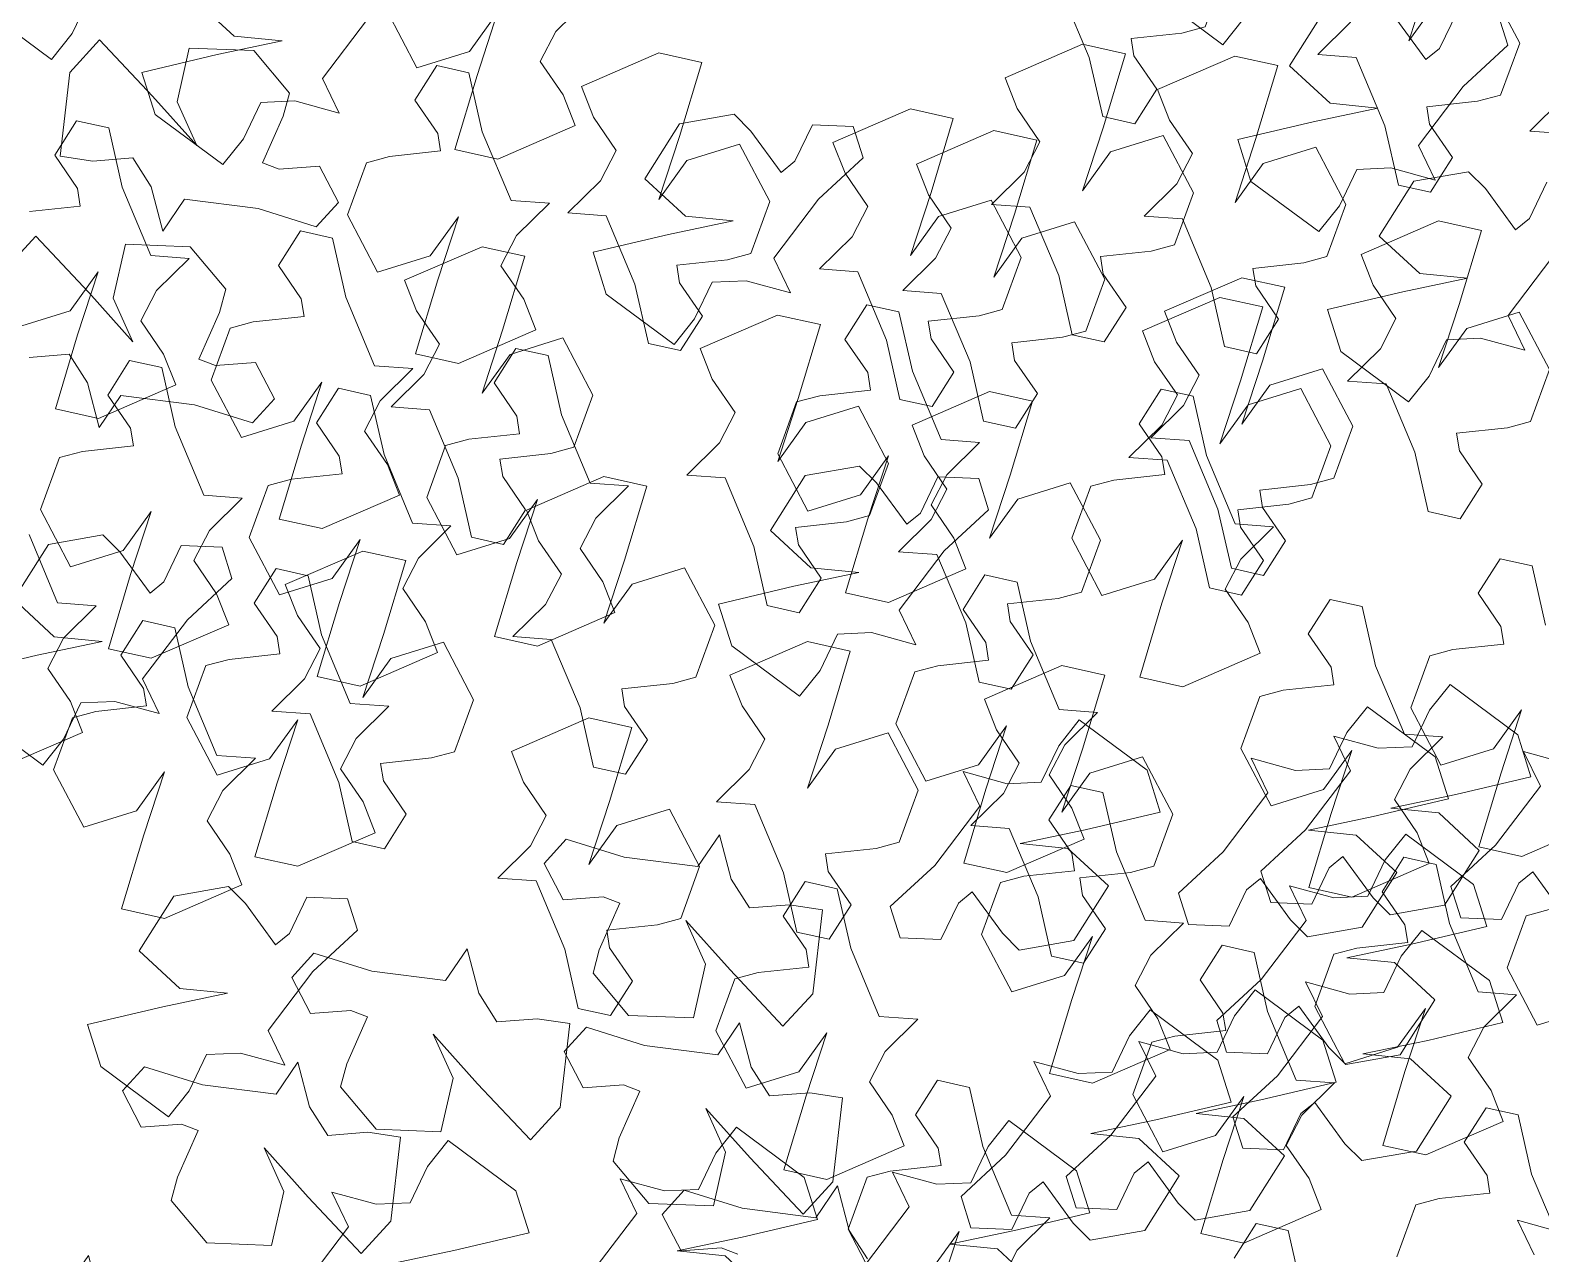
# Model space of a CAD drawing. Header units: metres. Extents: x 8 to 2416, y -346 to 476.
# Drawn here: x 214.149 to 214.665, y -224.089 to -223.671 of the extents above; entities that cross this region are included whole.
import ezdxf

# ---------------------------------------------------------------- set-up
doc = ezdxf.new("R2010")
doc.units = ezdxf.units.M
doc.layers.add('ARBOLES', color=86, linetype='Continuous', lineweight=0)
doc.layers.add('REVESTIMIENTO EXTERIOR', color=7, linetype='Continuous', lineweight=5, true_color=0xffdebd)

# ---------------------------------------------------------------- blocks, each defined once
blk = doc.blocks.new('TREES')
at = {"layer": 'ARBOLES', "color": 252, "true_color": 0x8da178}
for p, q in [((0.05666, 0.07381), (0.0601, 0.07791)), ((0.11789, 0.07807), (0.10928, 0.07333)), ((0.12298, 0.07743), (0.11789, 0.07807)), ((0.12121, 0.0686), (0.12298, 0.07743)), ((0.03681, 0.07438), (0.04093, 0.06805)), ((0.04686, 0.07052), (0.04969, 0.07535)), ((0.04969, 0.07535), (0.04799, 0.06782)), ((0.05517, 0.07013), (0.05666, 0.07381)), ((0.06883, 0.07244), (0.06021, 0.0677)), ((0.07391, 0.0718), (0.06883, 0.07244)), ((0.10928, 0.07333), (0.11102, 0.06989)), ((0.04093, 0.06805), (0.04686, 0.07052)), ((0.07214, 0.06297), (0.07391, 0.0718)), ((0.05818, 0.06652), (0.05517, 0.07013)), ((0.09863, 0.06869), (0.09001, 0.06395)), ((0.10372, 0.06805), (0.09863, 0.06869)), ((0.11102, 0.06989), (0.11402, 0.06628)), ((0.00379, 0.06784), (0.00069, 0.06375)), ((0.01055, 0.06189), (0.00379, 0.06784)), ((0.01428, 0.06788), (0.01346, 0.06151)), ((0.02182, 0.06829), (0.01428, 0.06788)), ((0.02641, 0.06375), (0.02182, 0.06829)), ((0.04799, 0.06782), (0.04621, 0.05899)), ((0.06021, 0.0677), (0.06195, 0.06427)), ((0.10194, 0.05922), (0.10372, 0.06805)), ((0.1195, 0.06106), (0.12121, 0.0686)), ((0.12826, 0.06836), (0.12234, 0.06589)), ((0.13238, 0.06204), (0.12826, 0.06836)), ((0.05991, 0.06309), (0.05818, 0.06652)), ((0.11402, 0.06628), (0.11254, 0.0626)), ((0.12234, 0.06589), (0.1195, 0.06106)), ((0.00069, 0.06375), (0.00049, 0.05392)), ((0.02594, 0.061), (0.02641, 0.06375)), ((0.06195, 0.06427), (0.06496, 0.06066)), ((0.09001, 0.06395), (0.09175, 0.06052)), ((0.01622, 0.05665), (0.01055, 0.06189)), ((0.0513, 0.05835), (0.05991, 0.06309)), ((0.07044, 0.05544), (0.07214, 0.06297)), ((0.07919, 0.06274), (0.07327, 0.06027)), ((0.08332, 0.05641), (0.07919, 0.06274)), ((0.11254, 0.0626), (0.1091, 0.0585)), ((0.13075, 0.0558), (0.13238, 0.06204)), ((0.01346, 0.06151), (0.01622, 0.05665)), ((0.02406, 0.05535), (0.02594, 0.061)), ((0.06496, 0.06066), (0.06347, 0.05698)), ((0.07327, 0.06027), (0.07044, 0.05544)), ((0.09175, 0.06052), (0.09476, 0.05691)), ((0.04621, 0.05899), (0.0513, 0.05835)), ((0.10024, 0.05169), (0.10194, 0.05922)), ((0.109, 0.05899), (0.10307, 0.05652)), ((0.11312, 0.05266), (0.109, 0.05899)), ((0.1091, 0.0585), (0.11358, 0.05859)), ((0.11358, 0.05859), (0.11766, 0.05097)), ((0.06347, 0.05698), (0.06003, 0.05288)), ((0.08168, 0.05017), (0.08332, 0.05641)), ((0.09476, 0.05691), (0.09327, 0.05323)), ((0.10307, 0.05652), (0.10024, 0.05169)), ((0.02605, 0.0548), (0.02406, 0.05535)), ((0.03068, 0.0556), (0.02605, 0.0548)), ((0.03328, 0.0516), (0.03068, 0.0556)), ((0.1223, 0.05363), (0.12814, 0.05482)), ((0.12814, 0.05482), (0.13075, 0.0558)), ((-0.09861, 0.05326), (-0.10023, 0.04885)), ((-0.09236, 0.04998), (-0.09385, 0.05351)), ((0.00049, 0.05392), (0.00433, 0.05371)), ((0.00433, 0.05371), (0.00896, 0.05451)), ((0.00896, 0.05451), (0.0114, 0.05138)), ((0.06003, 0.05288), (0.06451, 0.05297)), ((0.06451, 0.05297), (0.06859, 0.04534)), ((0.09327, 0.05323), (0.08983, 0.04913)), ((0.12282, 0.05162), (0.1223, 0.05363)), ((-0.13382, 0.05201), (-0.12541, 0.04692)), ((-0.11403, 0.05193), (-0.11745, 0.0452)), ((-0.1017, 0.0474), (-0.10566, 0.05186)), ((0.0114, 0.05138), (0.01324, 0.04635)), ((0.03096, 0.04854), (0.03328, 0.0516)), ((0.11149, 0.04642), (0.11312, 0.05266)), ((0.12583, 0.04801), (0.12282, 0.05162)), ((0.13893, 0.05273), (0.13031, 0.04799)), ((0.14402, 0.05209), (0.13893, 0.05273)), ((0.14224, 0.04326), (0.14402, 0.05209)), ((-0.12541, 0.04692), (-0.1233, 0.05014)), ((-0.09708, 0.04471), (-0.09236, 0.04998)), ((0.01324, 0.04635), (0.0154, 0.05028)), ((0.0154, 0.05028), (0.02404, 0.05)), ((0.02404, 0.05), (0.03096, 0.04854)), ((0.07907, 0.0492), (0.08168, 0.05017)), ((0.11766, 0.05097), (0.11986, 0.04424)), ((-0.10023, 0.04885), (-0.1017, 0.0474)), ((0.05043, 0.04803), (0.04181, 0.04329)), ((0.05551, 0.04739), (0.05043, 0.04803)), ((0.07323, 0.048), (0.07907, 0.0492)), ((0.07375, 0.046), (0.07323, 0.048)), ((0.08983, 0.04913), (0.09431, 0.04922)), ((0.09431, 0.04922), (0.09839, 0.04159)), ((0.12366, 0.04377), (0.12583, 0.04801)), ((0.13031, 0.04799), (0.13205, 0.04455)), ((0.05374, 0.03856), (0.05551, 0.04739)), ((0.07676, 0.04239), (0.07375, 0.046)), ((0.10887, 0.04545), (0.11149, 0.04642)), ((-0.11745, 0.0452), (-0.11235, 0.0413)), ((-0.10164, 0.03737), (-0.09708, 0.04471)), ((-0.00146, 0.04438), (-0.00456, 0.04029)), ((0.0053, 0.03842), (-0.00146, 0.04438)), ((0.00903, 0.04442), (0.00821, 0.03805)), ((0.01657, 0.04482), (0.00903, 0.04442)), ((0.02116, 0.04029), (0.01657, 0.04482)), ((0.06859, 0.04534), (0.07079, 0.03862)), ((0.10303, 0.04425), (0.10887, 0.04545)), ((0.10355, 0.04225), (0.10303, 0.04425)), ((0.11986, 0.04424), (0.12366, 0.04377)), ((0.13205, 0.04455), (0.13506, 0.04094)), ((0.04181, 0.04329), (0.04355, 0.03986)), ((0.07459, 0.03814), (0.07676, 0.04239)), ((0.08548, 0.04333), (0.07686, 0.03859)), ((0.09057, 0.04269), (0.08548, 0.04333)), ((0.08879, 0.03386), (0.09057, 0.04269)), ((0.14054, 0.03572), (0.14224, 0.04326)), ((0.1493, 0.04302), (0.14337, 0.04055)), ((0.15342, 0.0367), (0.1493, 0.04302)), ((-0.10675, 0.04126), (-0.11412, 0.03897)), ((-0.11235, 0.0413), (-0.10675, 0.04126)), ((0.09839, 0.04159), (0.10059, 0.03487)), ((0.10656, 0.03864), (0.10355, 0.04225)), ((0.13506, 0.04094), (0.13357, 0.03726)), ((0.14337, 0.04055), (0.14054, 0.03572)), ((-0.11412, 0.03897), (-0.12266, 0.03609)), ((0.02069, 0.03754), (0.02116, 0.04029)), ((0.04355, 0.03986), (0.04656, 0.03625)), ((-0.09933, 0.03353), (-0.10164, 0.03737)), ((0.01097, 0.03318), (0.0053, 0.03842)), ((0.00821, 0.03805), (0.01097, 0.03318)), ((0.01881, 0.03188), (0.02069, 0.03754)), ((0.05203, 0.03103), (0.05374, 0.03856)), ((0.06079, 0.03833), (0.05487, 0.03585)), ((0.06491, 0.032), (0.06079, 0.03833)), ((0.07079, 0.03862), (0.07459, 0.03814)), ((0.07686, 0.03859), (0.0786, 0.03516)), ((0.10439, 0.03439), (0.10656, 0.03864)), ((0.13357, 0.03726), (0.13013, 0.03316)), ((-0.12266, 0.03609), (-0.12067, 0.03137)), ((0.04656, 0.03625), (0.04507, 0.03257)), ((0.05487, 0.03585), (0.05203, 0.03103)), ((0.1109, 0.03676), (0.10228, 0.03202)), ((0.11598, 0.03612), (0.1109, 0.03676)), ((0.11421, 0.02729), (0.11598, 0.03612)), ((0.15179, 0.03046), (0.15342, 0.0367)), ((-0.11015, 0.0295), (-0.10853, 0.03391)), ((-0.10853, 0.03391), (-0.1046, 0.03446)), ((-0.1046, 0.03446), (-0.09933, 0.03353)), ((-0.09554, 0.03487), (-0.10176, 0.03316)), ((-0.09339, 0.03309), (-0.09554, 0.03487)), ((-0.08634, 0.03449), (-0.08796, 0.03009)), ((0.0786, 0.03516), (0.08161, 0.03155)), ((0.08709, 0.02633), (0.08879, 0.03386)), ((0.09584, 0.03363), (0.08992, 0.03116)), ((0.09997, 0.0273), (0.09584, 0.03363)), ((0.10059, 0.03487), (0.10439, 0.03439)), ((-0.10176, 0.03316), (-0.10518, 0.02643)), ((-0.08944, 0.02863), (-0.09339, 0.03309)), ((0.02081, 0.03133), (0.01881, 0.03188)), ((0.02543, 0.03213), (0.02081, 0.03133)), ((0.02803, 0.02813), (0.02543, 0.03213)), ((0.04507, 0.03257), (0.04163, 0.02847)), ((0.06328, 0.02576), (0.06491, 0.032)), ((0.10228, 0.03202), (0.10402, 0.02859)), ((0.13013, 0.03316), (0.13461, 0.03325)), ((0.13461, 0.03325), (0.13869, 0.02563)), ((-0.12067, 0.03137), (-0.11226, 0.02628)), ((-0.08796, 0.03009), (-0.08944, 0.02863)), ((-0.00092, 0.03025), (0.00371, 0.03105)), ((0.00371, 0.03105), (0.00615, 0.02792)), ((0.08161, 0.03155), (0.08012, 0.02787)), ((0.08992, 0.03116), (0.08709, 0.02633)), ((0.14917, 0.02948), (0.15179, 0.03046)), ((-0.11226, 0.02628), (-0.11015, 0.0295)), ((0.04163, 0.02847), (0.04611, 0.02855)), ((0.04611, 0.02855), (0.05019, 0.02093)), ((0.10402, 0.02859), (0.10703, 0.02498)), ((0.14333, 0.02829), (0.14917, 0.02948)), ((0.14385, 0.02628), (0.14333, 0.02829)), ((-0.10518, 0.02643), (-0.10008, 0.02253)), ((0.00615, 0.02792), (0.00799, 0.02289)), ((0.00799, 0.02289), (0.01015, 0.02681)), ((0.01015, 0.02681), (0.01879, 0.02653)), ((0.01879, 0.02653), (0.02571, 0.02508)), ((0.02571, 0.02508), (0.02803, 0.02813)), ((0.08012, 0.02787), (0.07668, 0.02377)), ((0.09833, 0.02106), (0.09997, 0.0273)), ((0.1125, 0.01976), (0.11421, 0.02729)), ((0.12126, 0.02706), (0.11534, 0.02459)), ((0.12538, 0.02073), (0.12126, 0.02706)), ((-0.08938, 0.0186), (-0.08481, 0.02594)), ((0.05483, 0.02359), (0.06067, 0.02478)), ((0.06067, 0.02478), (0.06328, 0.02576)), ((0.10703, 0.02498), (0.10554, 0.0213)), ((0.13869, 0.02563), (0.14089, 0.0189)), ((0.14686, 0.02267), (0.14385, 0.02628)), ((0.05535, 0.02159), (0.05483, 0.02359)), ((0.07668, 0.02377), (0.08116, 0.02386)), ((0.08116, 0.02386), (0.08524, 0.01623)), ((0.11534, 0.02459), (0.1125, 0.01976)), ((-0.09448, 0.0225), (-0.10186, 0.0202)), ((-0.10008, 0.02253), (-0.09448, 0.0225)), ((0.05836, 0.01798), (0.05535, 0.02159)), ((0.06708, 0.02269), (0.05846, 0.01795)), ((0.07217, 0.02205), (0.06708, 0.02269)), ((0.07039, 0.01322), (0.07217, 0.02205)), ((0.10554, 0.0213), (0.1021, 0.0172)), ((0.14469, 0.01843), (0.14686, 0.02267)), ((-0.10186, 0.0202), (-0.11039, 0.01733)), ((0.05019, 0.02093), (0.05239, 0.01421)), ((0.08988, 0.01889), (0.09572, 0.02009)), ((0.09572, 0.02009), (0.09833, 0.02106)), ((0.12375, 0.01449), (0.12538, 0.02073)), ((-0.08706, 0.01476), (-0.08938, 0.0186)), ((-0.05436, 0.01796), (-0.04926, 0.01407)), ((0.05619, 0.01373), (0.05836, 0.01798)), ((0.05846, 0.01795), (0.0602, 0.01452)), ((0.0904, 0.01689), (0.08988, 0.01889)), ((0.14089, 0.0189), (0.14469, 0.01843)), ((-0.11039, 0.01733), (-0.1084, 0.0126)), ((-0.0681, 0.01261), (-0.06648, 0.01701)), ((-0.03856, 0.01013), (-0.03399, 0.01748)), ((0.08524, 0.01623), (0.08744, 0.00951)), ((0.09341, 0.01328), (0.0904, 0.01689)), ((0.1021, 0.0172), (0.10658, 0.01729)), ((0.10658, 0.01729), (0.11066, 0.00966)), ((-0.09788, 0.01073), (-0.09626, 0.01514)), ((-0.09626, 0.01514), (-0.09233, 0.01569)), ((-0.09233, 0.01569), (-0.08706, 0.01476)), ((-0.07862, 0.01447), (-0.07021, 0.00938)), ((0.05239, 0.01421), (0.05619, 0.01373)), ((0.0602, 0.01452), (0.06321, 0.01091)), ((0.12114, 0.01352), (0.12375, 0.01449)), ((-0.16389, 0.01286), (-0.16606, 0.00861)), ((-0.16009, 0.01238), (-0.16389, 0.01286)), ((-0.15789, 0.00566), (-0.16009, 0.01238)), ((-0.1084, 0.0126), (-0.09999, 0.00751)), ((-0.07021, 0.00938), (-0.0681, 0.01261)), ((-0.04366, 0.01403), (-0.05104, 0.01174)), ((-0.04926, 0.01407), (-0.04366, 0.01403)), ((-0.02543, 0.01286), (-0.0276, 0.00861)), ((-0.02163, 0.01238), (-0.02543, 0.01286)), ((-0.01943, 0.00566), (-0.02163, 0.01238)), ((0.06869, 0.00569), (0.07039, 0.01322)), ((0.07744, 0.01299), (0.07152, 0.01052)), ((0.08157, 0.00666), (0.07744, 0.01299)), ((0.09124, 0.00903), (0.09341, 0.01328)), ((0.1153, 0.01232), (0.12114, 0.01352)), ((-0.09999, 0.00751), (-0.09788, 0.01073)), ((-0.05104, 0.01174), (-0.05957, 0.00886)), ((0.03991, 0.01142), (0.03129, 0.00668)), ((0.045, 0.01078), (0.03991, 0.01142)), ((0.04322, 0.00195), (0.045, 0.01078)), ((0.06321, 0.01091), (0.06172, 0.00723)), ((0.11582, 0.01032), (0.1153, 0.01232)), ((-0.05957, 0.00886), (-0.05758, 0.00413)), ((-0.03624, 0.0063), (-0.03856, 0.01013)), ((0.00959, 0.01046), (0.00337, 0.00875)), ((0.01174, 0.00868), (0.00959, 0.01046)), ((0.0188, 0.01008), (0.01717, 0.00567)), ((0.02356, 0.01033), (0.0188, 0.01008)), ((0.02504, 0.0068), (0.02356, 0.01033)), ((0.07152, 0.01052), (0.06869, 0.00569)), ((0.08744, 0.00951), (0.09124, 0.00903)), ((0.11066, 0.00966), (0.11286, 0.00294)), ((0.11883, 0.00671), (0.11582, 0.01032)), ((-0.16606, 0.00861), (-0.16305, 0.005)), ((-0.04544, 0.00667), (-0.04151, 0.00722)), ((-0.04151, 0.00722), (-0.03624, 0.0063)), ((-0.0276, 0.00861), (-0.02459, 0.005)), ((0.00337, 0.00875), (-0.00005, 0.00202)), ((0.0157, 0.00422), (0.01174, 0.00868)), ((0.06172, 0.00723), (0.05828, 0.00313)), ((0.16753, 0.00781), (0.16542, 0.00459)), ((0.17594, 0.00272), (0.16753, 0.00781)), ((-0.15381, -0.00196), (-0.15789, 0.00566)), ((-0.12884, 0.00629), (-0.13101, 0.00204)), ((-0.12504, 0.00581), (-0.12884, 0.00629)), ((-0.12284, -0.00091), (-0.12504, 0.00581)), ((-0.04706, 0.00226), (-0.04544, 0.00667)), ((-0.01535, -0.00196), (-0.01943, 0.00566)), ((0.01717, 0.00567), (0.0157, 0.00422)), ((0.02032, 0.00153), (0.02504, 0.0068)), ((0.03129, 0.00668), (0.03303, 0.00325)), ((0.07993, 0.00042), (0.08157, 0.00666)), ((0.09249, 0.00578), (0.08388, 0.00104)), ((0.09758, 0.00514), (0.09249, 0.00578)), ((0.12228, 0.00578), (0.11366, 0.00104)), ((0.11666, 0.00246), (0.11883, 0.00671)), ((0.12737, 0.00514), (0.12228, 0.00578)), ((-0.16305, 0.005), (-0.16253, 0.003)), ((-0.05758, 0.00413), (-0.04917, -0.00096)), ((-0.02459, 0.005), (-0.02407, 0.003)), ((0.09581, -0.00369), (0.09758, 0.00514)), ((0.12559, -0.00369), (0.12737, 0.00514)), ((0.16542, 0.00459), (0.1638, 0.00018)), ((-0.16837, 0.0018), (-0.17098, 0.00083)), ((-0.16253, 0.003), (-0.16837, 0.0018)), ((-0.13101, 0.00204), (-0.128, -0.00157)), ((-0.06662, 0.00254), (-0.06879, -0.00171)), ((-0.06282, 0.00206), (-0.06662, 0.00254)), ((-0.06062, -0.00466), (-0.06282, 0.00206)), ((-0.04917, -0.00096), (-0.04706, 0.00226)), ((-0.02991, 0.0018), (-0.03253, 0.00083)), ((-0.02407, 0.003), (-0.02991, 0.0018)), ((-0.00005, 0.00202), (0.00506, -0.00188)), ((0.03303, 0.00325), (0.03604, -0.00036)), ((0.04152, -0.00558), (0.04322, 0.00195)), ((0.05828, 0.00313), (0.06276, 0.00321)), ((0.06276, 0.00321), (0.06684, -0.00441)), ((0.11286, 0.00294), (0.11666, 0.00246)), ((0.17793, -0.00201), (0.17594, 0.00272)), ((-0.17098, 0.00083), (-0.17261, -0.00541)), ((-0.03253, 0.00083), (-0.03416, -0.00541)), ((0.01576, -0.00581), (0.02032, 0.00153)), ((0.05027, 0.00172), (0.04435, -0.00075)), ((0.0544, -0.00461), (0.05027, 0.00172)), ((0.07732, -0.00055), (0.07993, 0.00042)), ((0.08388, 0.00104), (0.08562, -0.0024)), ((0.11366, 0.00104), (0.1154, -0.0024)), ((0.1546, 0.00056), (0.15691, -0.00328)), ((0.15987, -0.00037), (0.1546, 0.00056)), ((0.1638, 0.00018), (0.15987, -0.00037)), ((-0.128, -0.00157), (-0.12748, -0.00357)), ((-0.11876, -0.00854), (-0.12284, -0.00091)), ((-0.06879, -0.00171), (-0.06578, -0.00532)), ((0.03604, -0.00036), (0.03455, -0.00404)), ((0.04435, -0.00075), (0.04152, -0.00558)), ((0.07148, -0.00175), (0.07732, -0.00055)), ((0.072, -0.00375), (0.07148, -0.00175)), ((-0.14933, -0.00188), (-0.15381, -0.00196)), ((-0.15277, -0.00598), (-0.14933, -0.00188)), ((-0.01087, -0.00188), (-0.01535, -0.00196)), ((-0.01431, -0.00598), (-0.01087, -0.00188)), ((0.01066, -0.00192), (0.00328, -0.00421)), ((0.00506, -0.00188), (0.01066, -0.00192)), ((0.08562, -0.0024), (0.08862, -0.00601)), ((0.1154, -0.0024), (0.11841, -0.00601)), ((0.15691, -0.00328), (0.15235, -0.01062)), ((0.16939, -0.00488), (0.17793, -0.00201)), ((-0.16257, -0.00927), (-0.15973, -0.00444)), ((-0.15973, -0.00444), (-0.16144, -0.01197)), ((-0.13332, -0.00477), (-0.13593, -0.00574)), ((-0.12748, -0.00357), (-0.13332, -0.00477)), ((-0.05654, -0.01229), (-0.06062, -0.00466)), ((-0.02411, -0.00927), (-0.02128, -0.00444)), ((-0.02128, -0.00444), (-0.02298, -0.01197)), ((0.00328, -0.00421), (-0.00526, -0.00709)), ((0.03455, -0.00404), (0.03111, -0.00814)), ((0.05277, -0.01085), (0.0544, -0.00461)), ((0.06684, -0.00441), (0.06904, -0.01113)), ((0.07501, -0.00736), (0.072, -0.00375)), ((0.0941, -0.01123), (0.09581, -0.00369)), ((0.10286, -0.00393), (0.09694, -0.0064)), ((0.10698, -0.01025), (0.10286, -0.00393)), ((0.12389, -0.01123), (0.12559, -0.00369)), ((0.13264, -0.00393), (0.12672, -0.0064)), ((0.13677, -0.01025), (0.13264, -0.00393)), ((0.16202, -0.00717), (0.16939, -0.00488)), ((-0.17261, -0.00541), (-0.16849, -0.01174)), ((-0.15426, -0.00966), (-0.15277, -0.00598)), ((-0.13593, -0.00574), (-0.13756, -0.01198)), ((-0.06578, -0.00532), (-0.06526, -0.00732)), ((-0.03416, -0.00541), (-0.03004, -0.01174)), ((-0.0158, -0.00966), (-0.01431, -0.00598)), ((0.01808, -0.00965), (0.01576, -0.00581)), ((0.06796, -0.00547), (0.05935, -0.01021)), ((0.07305, -0.00611), (0.06796, -0.00547)), ((0.07127, -0.01494), (0.07305, -0.00611)), ((0.08862, -0.00601), (0.08714, -0.00969)), ((0.09694, -0.0064), (0.0941, -0.01123)), ((0.11841, -0.00601), (0.11692, -0.00969)), ((0.12672, -0.0064), (0.12389, -0.01123)), ((-0.11428, -0.00845), (-0.11876, -0.00854)), ((-0.11772, -0.01255), (-0.11428, -0.00845)), ((-0.06526, -0.00732), (-0.0711, -0.00852)), ((-0.03945, -0.0078), (-0.04162, -0.01205)), ((-0.03565, -0.00828), (-0.03945, -0.0078)), ((-0.03345, -0.015), (-0.03565, -0.00828)), ((-0.00526, -0.00709), (-0.00327, -0.01181)), ((0.00887, -0.00927), (0.0128, -0.00872)), ((0.0128, -0.00872), (0.01808, -0.00965)), ((0.03111, -0.00814), (0.03559, -0.00805)), ((0.03559, -0.00805), (0.03967, -0.01568)), ((0.07284, -0.01161), (0.07501, -0.00736)), ((0.16762, -0.00721), (0.16202, -0.00717)), ((0.17272, -0.01111), (0.16762, -0.00721)), ((-0.16849, -0.01174), (-0.16257, -0.00927)), ((-0.15125, -0.01327), (-0.15426, -0.00966)), ((-0.08765, -0.00968), (-0.08982, -0.01393)), ((-0.08385, -0.01016), (-0.08765, -0.00968)), ((-0.08165, -0.01688), (-0.08385, -0.01016)), ((-0.03004, -0.01174), (-0.02411, -0.00927)), ((-0.01279, -0.01327), (-0.0158, -0.00966)), ((0.00725, -0.01368), (0.00887, -0.00927)), ((0.05935, -0.01021), (0.06108, -0.01365)), ((0.08714, -0.00969), (0.0837, -0.01379)), ((0.10535, -0.01649), (0.10698, -0.01025)), ((0.11692, -0.00969), (0.11348, -0.01379)), ((0.13514, -0.01649), (0.13677, -0.01025)), ((0.16403, -0.01003), (0.16192, -0.01325)), ((0.17244, -0.01512), (0.16403, -0.01003)), ((-0.16144, -0.01197), (-0.16321, -0.0208)), ((-0.13756, -0.01198), (-0.13344, -0.01831)), ((-0.12752, -0.01584), (-0.12468, -0.01101)), ((-0.12468, -0.01101), (-0.12639, -0.01854)), ((-0.05206, -0.0122), (-0.05654, -0.01229)), ((-0.0555, -0.0163), (-0.05206, -0.0122)), ((-0.04162, -0.01205), (-0.03861, -0.01566)), ((-0.02298, -0.01197), (-0.02476, -0.0208)), ((-0.00327, -0.01181), (0.00515, -0.0169)), ((0.04431, -0.01302), (0.05015, -0.01182)), ((0.05015, -0.01182), (0.05277, -0.01085)), ((0.06904, -0.01113), (0.07284, -0.01161)), ((0.15235, -0.01062), (0.14763, -0.01589)), ((0.1693, -0.01784), (0.17272, -0.01111)), ((-0.14951, -0.0167), (-0.15125, -0.01327)), ((-0.1192, -0.01623), (-0.11772, -0.01255)), ((-0.08982, -0.01393), (-0.08681, -0.01753)), ((-0.01106, -0.0167), (-0.01279, -0.01327)), ((0.00515, -0.0169), (0.00725, -0.01368)), ((0.04483, -0.01502), (0.04431, -0.01302)), ((0.06108, -0.01365), (0.06409, -0.01725)), ((0.0837, -0.01379), (0.08818, -0.0137)), ((0.08818, -0.0137), (0.09226, -0.02132)), ((0.11348, -0.01379), (0.11796, -0.0137)), ((0.11796, -0.0137), (0.12204, -0.02132)), ((0.1555, -0.01477), (0.15698, -0.01331)), ((0.15698, -0.01331), (0.16093, -0.01777)), ((0.16192, -0.01325), (0.1603, -0.01766)), ((-0.13344, -0.01831), (-0.12752, -0.01584)), ((-0.0653, -0.01959), (-0.06246, -0.01476)), ((-0.06246, -0.01476), (-0.06417, -0.02229)), ((-0.03861, -0.01566), (-0.03809, -0.01767)), ((-0.02937, -0.02263), (-0.03345, -0.015)), ((0.03967, -0.01568), (0.04187, -0.0224)), ((0.04784, -0.01863), (0.04483, -0.01502)), ((0.06957, -0.02248), (0.07127, -0.01494)), ((0.07833, -0.01517), (0.0724, -0.01765)), ((0.08245, -0.0215), (0.07833, -0.01517)), ((0.15388, -0.01917), (0.1555, -0.01477)), ((0.17443, -0.01985), (0.17244, -0.01512)), ((-0.15813, -0.02144), (-0.14951, -0.0167)), ((-0.14724, -0.01718), (-0.14941, -0.02142)), ((-0.14344, -0.01766), (-0.14724, -0.01718)), ((-0.1162, -0.01984), (-0.1192, -0.01623)), ((-0.10692, -0.01625), (-0.10909, -0.0205)), ((-0.10312, -0.01673), (-0.10692, -0.01625)), ((-0.10092, -0.02345), (-0.10312, -0.01673)), ((-0.08681, -0.01753), (-0.08629, -0.01954)), ((-0.05698, -0.01998), (-0.0555, -0.0163)), ((-0.01967, -0.02144), (-0.01106, -0.0167)), ((0.06409, -0.01725), (0.0626, -0.02093)), ((0.0969, -0.01866), (0.10274, -0.01747)), ((0.10274, -0.01747), (0.10535, -0.01649)), ((0.12668, -0.01866), (0.13252, -0.01747)), ((0.13252, -0.01747), (0.13514, -0.01649)), ((0.14763, -0.01589), (0.14912, -0.01942)), ((0.1511, -0.01728), (0.15341, -0.02112)), ((0.15637, -0.01821), (0.1511, -0.01728)), ((-0.14124, -0.02438), (-0.14344, -0.01766)), ((-0.12639, -0.01854), (-0.12816, -0.02737)), ((-0.04393, -0.01886), (-0.04654, -0.01983)), ((-0.03809, -0.01767), (-0.04393, -0.01886)), ((-0.01317, -0.01907), (-0.01533, -0.02332)), ((-0.00936, -0.01955), (-0.01317, -0.01907)), ((0.04567, -0.02288), (0.04784, -0.01863)), ((0.0724, -0.01765), (0.06957, -0.02248)), ((0.09742, -0.02067), (0.0969, -0.01866)), ((0.1272, -0.02067), (0.12668, -0.01866)), ((0.14912, -0.01942), (0.15388, -0.01917)), ((0.1603, -0.01766), (0.15637, -0.01821)), ((0.16093, -0.01777), (0.16308, -0.01955)), ((0.16308, -0.01955), (0.1693, -0.01784)), ((-0.16321, -0.0208), (-0.15813, -0.02144)), ((-0.11446, -0.02327), (-0.1162, -0.01984)), ((-0.10909, -0.0205), (-0.10608, -0.02411)), ((-0.09213, -0.02073), (-0.09475, -0.02171)), ((-0.08629, -0.01954), (-0.09213, -0.02073)), ((-0.07122, -0.02206), (-0.0653, -0.01959)), ((-0.05398, -0.02359), (-0.05698, -0.01998)), ((-0.04654, -0.01983), (-0.04818, -0.02607)), ((-0.02476, -0.0208), (-0.01967, -0.02144)), ((-0.00716, -0.02627), (-0.00936, -0.01955)), ((0.0626, -0.02093), (0.05916, -0.02504)), ((0.10043, -0.02428), (0.09742, -0.02067)), ((0.13021, -0.02428), (0.1272, -0.02067)), ((0.15341, -0.02112), (0.14885, -0.02846)), ((0.1659, -0.02272), (0.17443, -0.01985)), ((-0.14941, -0.02142), (-0.1464, -0.02503)), ((-0.09475, -0.02171), (-0.09638, -0.02795)), ((-0.06417, -0.02229), (-0.06594, -0.03112)), ((-0.02489, -0.02254), (-0.02937, -0.02263)), ((-0.02833, -0.02664), (-0.02489, -0.02254)), ((0.04187, -0.0224), (0.04567, -0.02288)), ((0.08082, -0.02774), (0.08245, -0.0215)), ((0.09226, -0.02132), (0.09446, -0.02804)), ((0.12204, -0.02132), (0.12424, -0.02804)), ((0.15852, -0.02502), (0.1659, -0.02272)), ((-0.13716, -0.032), (-0.14124, -0.02438)), ((-0.12307, -0.02801), (-0.11446, -0.02327)), ((-0.10608, -0.02411), (-0.10556, -0.02611)), ((-0.09684, -0.03107), (-0.10092, -0.02345)), ((-0.05224, -0.02702), (-0.05398, -0.02359)), ((-0.01533, -0.02332), (-0.01233, -0.02693)), ((0.09826, -0.02852), (0.10043, -0.02428)), ((0.12804, -0.02852), (0.13021, -0.02428)), ((-0.1464, -0.02503), (-0.14588, -0.02704)), ((-0.10556, -0.02611), (-0.1114, -0.0273)), ((-0.05785, -0.0247), (-0.06002, -0.02894)), ((-0.05405, -0.02517), (-0.05785, -0.0247)), ((-0.05185, -0.0319), (-0.05405, -0.02517)), ((-0.04818, -0.02607), (-0.04405, -0.0324)), ((-0.03813, -0.02993), (-0.0353, -0.0251)), ((-0.0353, -0.0251), (-0.037, -0.03263)), ((-0.03332, -0.02564), (-0.03548, -0.02989)), ((-0.02951, -0.02612), (-0.03332, -0.02564)), ((-0.02731, -0.03284), (-0.02951, -0.02612)), ((-0.00309, -0.0339), (-0.00716, -0.02627)), ((0.05916, -0.02504), (0.06364, -0.02495)), ((0.06364, -0.02495), (0.06772, -0.03257)), ((0.16412, -0.02505), (0.15852, -0.02502)), ((0.16922, -0.02895), (0.16412, -0.02505)), ((-0.14588, -0.02704), (-0.15172, -0.02823)), ((-0.12816, -0.02737), (-0.12307, -0.02801)), ((-0.1114, -0.0273), (-0.11401, -0.02828)), ((-0.09638, -0.02795), (-0.09226, -0.03427)), ((-0.08633, -0.0318), (-0.0835, -0.02697)), ((-0.0835, -0.02697), (-0.0852, -0.03451)), ((-0.06085, -0.03176), (-0.05224, -0.02702)), ((-0.02982, -0.03032), (-0.02833, -0.02664)), ((-0.01233, -0.02693), (-0.0118, -0.02893)), ((0.0782, -0.02872), (0.08082, -0.02774)), ((0.09446, -0.02804), (0.09826, -0.02852)), ((0.12424, -0.02804), (0.12804, -0.02852)), ((-0.15433, -0.02921), (-0.15596, -0.03545)), ((-0.15172, -0.02823), (-0.15433, -0.02921)), ((-0.11401, -0.02828), (-0.11564, -0.03452)), ((-0.06002, -0.02894), (-0.05701, -0.03255)), ((-0.03548, -0.02989), (-0.03248, -0.0335)), ((-0.0118, -0.02893), (-0.01764, -0.03013)), ((0.02799, -0.02897), (0.02177, -0.03068)), ((0.03015, -0.03075), (0.02799, -0.02897)), ((0.0372, -0.02935), (0.03558, -0.03376)), ((0.04196, -0.0291), (0.0372, -0.02935)), ((0.04344, -0.03263), (0.04196, -0.0291)), ((0.07236, -0.02991), (0.0782, -0.02872)), ((0.07288, -0.03192), (0.07236, -0.02991)), ((0.14885, -0.02846), (0.14413, -0.03373)), ((0.14826, -0.02975), (0.14615, -0.03297)), ((0.15667, -0.03484), (0.14826, -0.02975)), ((0.1658, -0.03568), (0.16922, -0.02895)), ((-0.09236, -0.03099), (-0.09684, -0.03107)), ((-0.0958, -0.03509), (-0.09236, -0.03099)), ((-0.06594, -0.03112), (-0.06085, -0.03176)), ((-0.04405, -0.0324), (-0.03813, -0.02993)), ((-0.02681, -0.03393), (-0.02982, -0.03032)), ((-0.02026, -0.0311), (-0.02189, -0.03734)), ((-0.01764, -0.03013), (-0.02026, -0.0311)), ((0.02177, -0.03068), (0.01835, -0.03741)), ((0.0341, -0.03521), (0.03015, -0.03075)), ((0.152, -0.03261), (0.15348, -0.03115)), ((0.15348, -0.03115), (0.15743, -0.03561)), ((-0.13268, -0.03191), (-0.13716, -0.032)), ((-0.13612, -0.03601), (-0.13268, -0.03191)), ((-0.09226, -0.03427), (-0.08633, -0.0318)), ((-0.05701, -0.03255), (-0.05649, -0.03456)), ((-0.04777, -0.03952), (-0.05185, -0.0319)), ((-0.037, -0.03263), (-0.03878, -0.04146)), ((-0.02324, -0.04047), (-0.02731, -0.03284)), ((0.03872, -0.0379), (0.04344, -0.03263)), ((0.06772, -0.03257), (0.06992, -0.03929)), ((0.07589, -0.03552), (0.07288, -0.03192)), ((0.14615, -0.03297), (0.14453, -0.03737)), ((0.15038, -0.03701), (0.152, -0.03261)), ((-0.14592, -0.0393), (-0.14308, -0.03447)), ((-0.14308, -0.03447), (-0.14479, -0.04201)), ((-0.11564, -0.03452), (-0.11152, -0.04085)), ((-0.1056, -0.03838), (-0.10276, -0.03355)), ((-0.10276, -0.03355), (-0.10447, -0.04108)), ((-0.09728, -0.03877), (-0.0958, -0.03509)), ((-0.0852, -0.03451), (-0.08698, -0.04334)), ((-0.05649, -0.03456), (-0.06233, -0.03575)), ((-0.03248, -0.0335), (-0.03196, -0.03551)), ((-0.02507, -0.03736), (-0.02681, -0.03393)), ((0.0014, -0.03381), (-0.00309, -0.0339)), ((-0.00204, -0.03791), (0.0014, -0.03381)), ((0.03558, -0.03376), (0.0341, -0.03521)), ((0.14413, -0.03373), (0.14562, -0.03726)), ((0.15866, -0.03956), (0.15667, -0.03484)), ((-0.15596, -0.03545), (-0.15184, -0.04177)), ((-0.1376, -0.03969), (-0.13612, -0.03601)), ((-0.06495, -0.03673), (-0.06658, -0.04297)), ((-0.06233, -0.03575), (-0.06495, -0.03673)), ((-0.03779, -0.0367), (-0.04041, -0.03767)), ((-0.03196, -0.03551), (-0.03779, -0.0367)), ((-0.01184, -0.0412), (-0.00901, -0.03637)), ((-0.00901, -0.03637), (-0.01072, -0.0439)), ((0.07372, -0.03977), (0.07589, -0.03552)), ((0.15743, -0.03561), (0.15958, -0.03739)), ((0.15958, -0.03739), (0.1658, -0.03568)), ((-0.11152, -0.04085), (-0.1056, -0.03838)), ((-0.04041, -0.03767), (-0.04204, -0.04391)), ((-0.03369, -0.0421), (-0.02507, -0.03736)), ((-0.02189, -0.03734), (-0.01777, -0.04367)), ((-0.00353, -0.04159), (-0.00204, -0.03791)), ((0.01835, -0.03741), (0.02346, -0.04131)), ((0.03416, -0.04524), (0.03872, -0.0379)), ((0.13533, -0.037), (0.13765, -0.04084)), ((0.1406, -0.03793), (0.13533, -0.037)), ((0.14453, -0.03737), (0.1406, -0.03793)), ((0.14562, -0.03726), (0.15038, -0.03701)), ((-0.15184, -0.04177), (-0.14592, -0.0393)), ((-0.1346, -0.0433), (-0.1376, -0.03969)), ((-0.09428, -0.04238), (-0.09728, -0.03877)), ((-0.08189, -0.04398), (-0.07328, -0.03924)), ((-0.04329, -0.03943), (-0.04777, -0.03952)), ((-0.04673, -0.04353), (-0.04329, -0.03943)), ((-0.01876, -0.04038), (-0.02324, -0.04047)), ((-0.02219, -0.04448), (-0.01876, -0.04038)), ((0.06992, -0.03929), (0.07372, -0.03977)), ((0.15013, -0.04244), (0.15866, -0.03956)), ((-0.14479, -0.04201), (-0.14656, -0.05084)), ((-0.13497, -0.04066), (-0.13714, -0.04491)), ((-0.13117, -0.04114), (-0.13497, -0.04066)), ((-0.12897, -0.04786), (-0.13117, -0.04114)), ((-0.10447, -0.04108), (-0.10624, -0.04991)), ((-0.05653, -0.04682), (-0.0537, -0.04199)), ((-0.0537, -0.04199), (-0.0554, -0.04953)), ((-0.03878, -0.04146), (-0.03369, -0.0421)), ((-0.01777, -0.04367), (-0.01184, -0.0412)), ((-0.00052, -0.0452), (-0.00353, -0.04159)), ((0.02906, -0.04135), (0.02168, -0.04364)), ((0.02346, -0.04131), (0.02906, -0.04135)), ((0.13765, -0.04084), (0.13308, -0.04818)), ((-0.13286, -0.04674), (-0.1346, -0.0433)), ((-0.09254, -0.04581), (-0.09428, -0.04238)), ((-0.08698, -0.04334), (-0.08189, -0.04398)), ((-0.06658, -0.04297), (-0.06245, -0.04929)), ((-0.04822, -0.04721), (-0.04673, -0.04353)), ((-0.04204, -0.04391), (-0.03792, -0.05024)), ((-0.03199, -0.04777), (-0.02916, -0.04294)), ((-0.02916, -0.04294), (-0.03087, -0.05048)), ((-0.01072, -0.0439), (-0.01249, -0.05273)), ((0.02168, -0.04364), (0.01314, -0.04652)), ((0.14275, -0.04473), (0.15013, -0.04244)), ((-0.13714, -0.04491), (-0.13413, -0.04852)), ((-0.09554, -0.04536), (-0.0977, -0.04961)), ((-0.09173, -0.04584), (-0.09554, -0.04536)), ((-0.02368, -0.04816), (-0.02219, -0.04448)), ((0.00121, -0.04863), (-0.00052, -0.0452)), ((0.03648, -0.04908), (0.03416, -0.04524)), ((0.14835, -0.04477), (0.14275, -0.04473)), ((0.15345, -0.04866), (0.14835, -0.04477)), ((-0.14147, -0.05148), (-0.13286, -0.04674)), ((-0.10116, -0.05055), (-0.09254, -0.04581)), ((-0.08953, -0.05256), (-0.09173, -0.04584)), ((-0.06356, -0.05361), (-0.06763, -0.04599)), ((-0.06245, -0.04929), (-0.05653, -0.04682)), ((-0.04521, -0.05082), (-0.04822, -0.04721)), ((-0.03859, -0.04723), (-0.04075, -0.05148)), ((-0.03478, -0.04771), (-0.03859, -0.04723)), ((0.01314, -0.04652), (0.01514, -0.05124)), ((-0.13413, -0.04852), (-0.13361, -0.05052)), ((-0.12489, -0.05549), (-0.12897, -0.04786)), ((-0.03792, -0.05024), (-0.03199, -0.04777)), ((-0.03258, -0.05443), (-0.03478, -0.04771)), ((-0.02067, -0.05177), (-0.02368, -0.04816)), ((-0.0074, -0.05337), (0.00121, -0.04863)), ((0.02565, -0.05311), (0.02727, -0.0487)), ((0.02727, -0.0487), (0.03121, -0.04815)), ((0.03121, -0.04815), (0.03648, -0.04908)), ((0.12109, -0.04759), (0.11899, -0.05081)), ((0.1295, -0.05268), (0.12109, -0.04759)), ((0.13308, -0.04818), (0.12836, -0.05344)), ((0.15004, -0.0554), (0.15345, -0.04866)), ((-0.14656, -0.05084), (-0.14147, -0.05148)), ((-0.13361, -0.05052), (-0.13945, -0.05172)), ((-0.10624, -0.04991), (-0.10116, -0.05055)), ((-0.0977, -0.04961), (-0.0947, -0.05321)), ((-0.08073, -0.05082), (-0.08236, -0.05706)), ((-0.07811, -0.04984), (-0.08073, -0.05082)), ((-0.0554, -0.04953), (-0.05718, -0.05836)), ((-0.04347, -0.05426), (-0.04521, -0.05082)), ((-0.03087, -0.05048), (-0.03264, -0.0593)), ((0.11899, -0.05081), (0.11737, -0.05521)), ((0.13623, -0.05232), (0.13771, -0.05087)), ((0.13771, -0.05087), (0.14166, -0.05533)), ((-0.14207, -0.05269), (-0.1437, -0.05893)), ((-0.13945, -0.05172), (-0.14207, -0.05269)), ((-0.08546, -0.06018), (-0.08953, -0.05256)), ((-0.04075, -0.05148), (-0.03774, -0.05509)), ((-0.01894, -0.0552), (-0.02067, -0.05177)), ((-0.01249, -0.05273), (-0.0074, -0.05337)), ((0.01514, -0.05124), (0.02355, -0.05633)), ((0.08956, -0.05134), (0.08745, -0.05456)), ((0.09797, -0.05643), (0.08956, -0.05134)), ((0.1315, -0.0574), (0.1295, -0.05268)), ((0.13461, -0.05673), (0.13623, -0.05232)), ((-0.0947, -0.05321), (-0.09417, -0.05522)), ((-0.05907, -0.05352), (-0.06356, -0.05361)), ((-0.06251, -0.05762), (-0.05907, -0.05352)), ((-0.05209, -0.059), (-0.04347, -0.05426)), ((-0.02851, -0.06206), (-0.03258, -0.05443)), ((0.02355, -0.05633), (0.02565, -0.05311)), ((0.08745, -0.05456), (0.08583, -0.05896)), ((0.12836, -0.05344), (0.12985, -0.05698)), ((-0.16476, -0.05473), (-0.16692, -0.05898)), ((-0.16095, -0.05521), (-0.16476, -0.05473)), ((-0.15875, -0.06193), (-0.16095, -0.05521)), ((-0.12041, -0.0554), (-0.12489, -0.05549)), ((-0.12385, -0.0595), (-0.12041, -0.0554)), ((-0.09417, -0.05522), (-0.10001, -0.05641)), ((-0.05349, -0.05473), (-0.05565, -0.05898)), ((-0.04968, -0.05521), (-0.05349, -0.05473)), ((-0.04748, -0.06193), (-0.04968, -0.05521)), ((-0.03774, -0.05509), (-0.03722, -0.0571)), ((-0.02755, -0.05994), (-0.01894, -0.0552)), ((0.05626, -0.05603), (0.05415, -0.05925)), ((0.06467, -0.06112), (0.05626, -0.05603)), ((0.10816, -0.05484), (0.11048, -0.05868)), ((0.11343, -0.05577), (0.10816, -0.05484)), ((0.11737, -0.05521), (0.11343, -0.05577)), ((0.14166, -0.05533), (0.14381, -0.05711)), ((0.14381, -0.05711), (0.15004, -0.0554)), ((-0.13365, -0.06279), (-0.13082, -0.05796)), ((-0.13082, -0.05796), (-0.13252, -0.06549)), ((-0.11569, -0.05756), (-0.11785, -0.0618)), ((-0.11188, -0.05803), (-0.11569, -0.05756)), ((-0.10968, -0.06476), (-0.11188, -0.05803)), ((-0.10263, -0.05739), (-0.10426, -0.06363)), ((-0.10001, -0.05641), (-0.10263, -0.05739)), ((-0.08236, -0.05706), (-0.07824, -0.06338)), ((-0.064, -0.06131), (-0.06251, -0.05762)), ((-0.03722, -0.0571), (-0.04306, -0.05829)), ((0.09996, -0.06115), (0.09797, -0.05643)), ((0.12296, -0.06028), (0.1315, -0.0574)), ((0.12985, -0.05698), (0.13461, -0.05673)), ((-0.16692, -0.05898), (-0.16391, -0.06259)), ((-0.1437, -0.05893), (-0.13957, -0.06526)), ((-0.12534, -0.06318), (-0.12385, -0.0595)), ((-0.05718, -0.05836), (-0.05209, -0.059)), ((-0.05565, -0.05898), (-0.05265, -0.06259)), ((-0.04568, -0.05926), (-0.04731, -0.0655)), ((-0.04306, -0.05829), (-0.04568, -0.05926)), ((-0.03264, -0.0593), (-0.02755, -0.05994)), ((0.05415, -0.05925), (0.05253, -0.06366)), ((0.07663, -0.05859), (0.07895, -0.06243)), ((0.0819, -0.05952), (0.07663, -0.05859)), ((0.08583, -0.05896), (0.0819, -0.05952)), ((0.11048, -0.05868), (0.10592, -0.06602)), ((-0.08097, -0.06009), (-0.08546, -0.06018)), ((-0.08441, -0.0642), (-0.08097, -0.06009)), ((-0.07824, -0.06338), (-0.07231, -0.06091)), ((-0.06099, -0.06491), (-0.064, -0.06131)), ((0.06666, -0.06585), (0.06467, -0.06112)), ((0.09143, -0.06403), (0.09996, -0.06115)), ((0.11558, -0.06257), (0.12296, -0.06028)), ((-0.16391, -0.06259), (-0.16339, -0.06459)), ((-0.15468, -0.06956), (-0.15875, -0.06193)), ((-0.13957, -0.06526), (-0.13365, -0.06279)), ((-0.12233, -0.06679), (-0.12534, -0.06318)), ((-0.11785, -0.0618), (-0.11485, -0.06541)), ((-0.09421, -0.06748), (-0.09138, -0.06266)), ((-0.09138, -0.06266), (-0.09309, -0.07019)), ((-0.05265, -0.06259), (-0.05212, -0.06459)), ((-0.04341, -0.06956), (-0.04748, -0.06193)), ((-0.02402, -0.06197), (-0.02851, -0.06206)), ((-0.02746, -0.06607), (-0.02402, -0.06197)), ((0.04333, -0.06329), (0.04565, -0.06712)), ((0.0486, -0.06421), (0.04333, -0.06329)), ((0.07895, -0.06243), (0.07438, -0.06977)), ((0.12118, -0.06261), (0.11558, -0.06257)), ((0.12628, -0.06651), (0.12118, -0.06261)), ((-0.16339, -0.06459), (-0.16923, -0.06579)), ((-0.10561, -0.07238), (-0.10968, -0.06476)), ((-0.10426, -0.06363), (-0.10014, -0.06996)), ((-0.0859, -0.06788), (-0.08441, -0.0642)), ((-0.05926, -0.06835), (-0.06099, -0.06491)), ((-0.05212, -0.06459), (-0.05796, -0.06579)), ((-0.03726, -0.06936), (-0.03443, -0.06453)), ((-0.03443, -0.06453), (-0.03613, -0.07207)), ((0.05253, -0.06366), (0.0486, -0.06421)), ((0.08405, -0.06632), (0.09143, -0.06403)), ((-0.17185, -0.06676), (-0.17348, -0.073)), ((-0.16923, -0.06579), (-0.17185, -0.06676)), ((-0.13252, -0.06549), (-0.1343, -0.07432)), ((-0.12059, -0.07022), (-0.12233, -0.06679)), ((-0.11485, -0.06541), (-0.11432, -0.06742)), ((-0.06058, -0.06676), (-0.06221, -0.073)), ((-0.05796, -0.06579), (-0.06058, -0.06676)), ((-0.04731, -0.0655), (-0.04319, -0.07183)), ((-0.02895, -0.06975), (-0.02746, -0.06607)), ((0.05813, -0.06873), (0.06666, -0.06585)), ((0.08965, -0.06636), (0.08405, -0.06632)), ((0.09475, -0.07025), (0.08965, -0.06636)), ((0.10592, -0.06602), (0.10119, -0.07129)), ((-0.12016, -0.06861), (-0.12278, -0.06958)), ((-0.11432, -0.06742), (-0.12016, -0.06861)), ((-0.10014, -0.06996), (-0.09421, -0.06748)), ((-0.08289, -0.07148), (-0.0859, -0.06788)), ((-0.06787, -0.07309), (-0.05926, -0.06835)), ((0.04565, -0.06712), (0.04108, -0.07447)), ((-0.15019, -0.06947), (-0.15468, -0.06956)), ((-0.15363, -0.07357), (-0.15019, -0.06947)), ((-0.12921, -0.07496), (-0.12059, -0.07022)), ((-0.12278, -0.06958), (-0.12441, -0.07583)), ((-0.09309, -0.07019), (-0.09486, -0.07902)), ((-0.03892, -0.06947), (-0.04341, -0.06956)), ((-0.04319, -0.07183), (-0.03726, -0.06936)), ((-0.04236, -0.07357), (-0.03892, -0.06947)), ((-0.02594, -0.07336), (-0.02895, -0.06975)), ((0.05075, -0.07102), (0.05813, -0.06873)), ((0.07438, -0.06977), (0.06966, -0.07503)), ((0.09133, -0.07699), (0.09475, -0.07025)), ((0.10744, -0.07457), (0.10906, -0.07016)), ((0.10906, -0.07016), (0.11054, -0.06871)), ((0.11054, -0.06871), (0.11449, -0.07317)), ((-0.16343, -0.07686), (-0.1606, -0.07203)), ((-0.1606, -0.07203), (-0.1623, -0.07956)), ((-0.08116, -0.07492), (-0.08289, -0.07148)), ((-0.05216, -0.07686), (-0.04933, -0.07203)), ((-0.04933, -0.07203), (-0.05103, -0.07956)), ((-0.03613, -0.07207), (-0.03791, -0.08089)), ((0.05635, -0.07106), (0.05075, -0.07102)), ((0.06145, -0.07495), (0.05635, -0.07106)), ((0.10119, -0.07129), (0.10268, -0.07482)), ((-0.17348, -0.073), (-0.16936, -0.07933)), ((-0.15512, -0.07725), (-0.15363, -0.07357)), ((-0.10113, -0.07229), (-0.10561, -0.07238)), ((-0.10456, -0.07639), (-0.10113, -0.07229)), ((-0.08327, -0.07352), (-0.08544, -0.07777)), ((-0.07947, -0.074), (-0.08327, -0.07352)), ((-0.06221, -0.073), (-0.05809, -0.07933)), ((-0.04385, -0.07725), (-0.04236, -0.07357)), ((-0.02421, -0.07679), (-0.02594, -0.07336)), ((0.01577, -0.07329), (0.01361, -0.07721)), ((0.0176, -0.07831), (0.01577, -0.07329)), ((0.07591, -0.07832), (0.07753, -0.07391)), ((0.07753, -0.07391), (0.07901, -0.07246)), ((0.07901, -0.07246), (0.08296, -0.07692)), ((-0.1343, -0.07432), (-0.12921, -0.07496)), ((-0.11436, -0.07968), (-0.11153, -0.07485)), ((-0.11153, -0.07485), (-0.11324, -0.08239)), ((-0.08977, -0.07966), (-0.08116, -0.07492)), ((-0.07727, -0.08072), (-0.07947, -0.074)), ((-0.00196, -0.07547), (-0.00427, -0.07853)), ((0.00496, -0.07693), (-0.00196, -0.07547)), ((0.04108, -0.07447), (0.03636, -0.07973)), ((0.05803, -0.08168), (0.06145, -0.07495)), ((0.06966, -0.07503), (0.07115, -0.07857)), ((0.10268, -0.07482), (0.10744, -0.07457)), ((-0.16936, -0.07933), (-0.16343, -0.07686)), ((-0.15211, -0.08086), (-0.15512, -0.07725)), ((-0.14724, -0.07632), (-0.14941, -0.08057)), ((-0.14344, -0.0768), (-0.14724, -0.07632)), ((-0.14124, -0.08352), (-0.14344, -0.0768)), ((-0.12441, -0.07583), (-0.12029, -0.08215)), ((-0.10605, -0.08007), (-0.10456, -0.07639)), ((-0.05809, -0.07933), (-0.05216, -0.07686)), ((-0.04084, -0.08086), (-0.04385, -0.07725)), ((-0.03282, -0.08153), (-0.02421, -0.07679)), ((0.01361, -0.07721), (0.00496, -0.07693)), ((0.04423, -0.07861), (0.04571, -0.07715)), ((0.04571, -0.07715), (0.04966, -0.08161)), ((0.08296, -0.07692), (0.08511, -0.0787)), ((0.08511, -0.0787), (0.09133, -0.07699)), ((0.09831, -0.0767), (0.0962, -0.07992)), ((0.10672, -0.08178), (0.09831, -0.0767)), ((-0.09486, -0.07902), (-0.08977, -0.07966)), ((-0.08544, -0.07777), (-0.08243, -0.08138)), ((-0.00427, -0.07853), (-0.00168, -0.08253)), ((0.02005, -0.08144), (0.0176, -0.07831)), ((0.04261, -0.08302), (0.04423, -0.07861)), ((0.07115, -0.07857), (0.07591, -0.07832)), ((-0.1623, -0.07956), (-0.16408, -0.08839)), ((-0.15038, -0.08429), (-0.15211, -0.08086)), ((-0.14941, -0.08057), (-0.1464, -0.08418)), ((-0.12029, -0.08215), (-0.11436, -0.07968)), ((-0.10304, -0.08368), (-0.10605, -0.08007)), ((-0.07319, -0.08835), (-0.07727, -0.08072)), ((-0.05103, -0.07956), (-0.05281, -0.08839)), ((-0.03911, -0.08429), (-0.04084, -0.08086)), ((-0.03791, -0.08089), (-0.03282, -0.08153)), ((0.02467, -0.08064), (0.02005, -0.08144)), ((0.02852, -0.08086), (0.02467, -0.08064)), ((0.02831, -0.09069), (0.02852, -0.08086)), ((0.03636, -0.07973), (0.03785, -0.08326)), ((0.0962, -0.07992), (0.09458, -0.08432)), ((-0.11324, -0.08239), (-0.11501, -0.09122)), ((-0.08243, -0.08138), (-0.08191, -0.08338)), ((-0.00168, -0.08253), (0.00295, -0.08173)), ((0.00295, -0.08173), (0.00495, -0.08228)), ((0.00495, -0.08228), (0.00306, -0.08793)), ((0.04966, -0.08161), (0.05181, -0.08339)), ((0.05181, -0.08339), (0.05803, -0.08168)), ((0.10871, -0.08651), (0.10672, -0.08178)), ((-0.15899, -0.08903), (-0.15038, -0.08429)), ((-0.1464, -0.08418), (-0.14588, -0.08618)), ((-0.13716, -0.09115), (-0.14124, -0.08352)), ((-0.10131, -0.08711), (-0.10304, -0.08368)), ((-0.08191, -0.08338), (-0.08775, -0.08458)), ((-0.04772, -0.08903), (-0.03911, -0.08429)), ((0.01278, -0.08358), (0.01846, -0.08882)), ((0.01555, -0.08845), (0.01278, -0.08358)), ((0.03785, -0.08326), (0.04261, -0.08302)), ((0.08538, -0.08395), (0.0877, -0.08779)), ((0.09065, -0.08488), (0.08538, -0.08395)), ((0.09458, -0.08432), (0.09065, -0.08488)), ((-0.14588, -0.08618), (-0.15172, -0.08738)), ((-0.09036, -0.08555), (-0.09199, -0.09179)), ((-0.08775, -0.08458), (-0.09036, -0.08555)), ((-0.15172, -0.08738), (-0.15433, -0.08835)), ((-0.10992, -0.09186), (-0.10131, -0.08711)), ((0.00306, -0.08793), (0.0026, -0.09069)), ((0.0877, -0.08779), (0.08313, -0.09513)), ((0.10018, -0.08939), (0.10871, -0.08651)), ((-0.16408, -0.08839), (-0.15899, -0.08903)), ((-0.15433, -0.08835), (-0.15596, -0.09459)), ((-0.10869, -0.08947), (-0.11085, -0.09371)), ((-0.10489, -0.08994), (-0.10869, -0.08947)), ((-0.05281, -0.08839), (-0.04772, -0.08903)), ((-0.01228, -0.08925), (-0.01445, -0.09318)), ((-0.01045, -0.09428), (-0.01228, -0.08925)), ((0.01473, -0.09481), (0.01555, -0.08845)), ((0.01846, -0.08882), (0.02522, -0.09477)), ((0.06764, -0.08889), (0.06553, -0.09211)), ((0.07605, -0.09398), (0.06764, -0.08889)), ((0.0928, -0.09168), (0.10018, -0.08939)), ((-0.13268, -0.09106), (-0.13716, -0.09115)), ((-0.13612, -0.09516), (-0.13268, -0.09106)), ((-0.11501, -0.09122), (-0.10992, -0.09186)), ((-0.10269, -0.09667), (-0.10489, -0.08994)), ((-0.03001, -0.09144), (-0.03232, -0.09449)), ((-0.02309, -0.0929), (-0.03001, -0.09144)), ((0.0026, -0.09069), (0.00719, -0.09522)), ((0.02522, -0.09477), (0.02831, -0.09069)), ((-0.01445, -0.09318), (-0.02309, -0.0929)), ((0.06553, -0.09211), (0.06391, -0.09652)), ((0.0984, -0.09172), (0.0928, -0.09168)), ((0.1035, -0.09561), (0.0984, -0.09172)), ((-0.15596, -0.09459), (-0.15184, -0.10092)), ((-0.14592, -0.09845), (-0.14308, -0.09362)), ((-0.14308, -0.09362), (-0.14479, -0.10115)), ((-0.03232, -0.09449), (-0.02973, -0.09849)), ((-0.00801, -0.09741), (-0.01045, -0.09428)), ((0.00719, -0.09522), (0.01473, -0.09481)), ((0.02015, -0.09488), (0.01799, -0.0988)), ((0.02199, -0.0999), (0.02015, -0.09488)), ((0.07804, -0.09871), (0.07605, -0.09398)), ((-0.1376, -0.09884), (-0.13612, -0.09516)), ((-0.00338, -0.09661), (-0.00801, -0.09741)), ((0.00046, -0.09682), (-0.00338, -0.09661)), ((0.00026, -0.10665), (0.00046, -0.09682)), ((0.05471, -0.09614), (0.05703, -0.09998)), ((0.05998, -0.09707), (0.05471, -0.09614)), ((0.06391, -0.09652), (0.05998, -0.09707)), ((0.08313, -0.09513), (0.07841, -0.10039)), ((0.10008, -0.10235), (0.1035, -0.09561)), ((-0.02973, -0.09849), (-0.0251, -0.09769)), ((-0.0251, -0.09769), (-0.0231, -0.09825)), ((-0.0231, -0.09825), (-0.02499, -0.1039)), ((0.00243, -0.09706), (0.00011, -0.10012)), ((0.00935, -0.09852), (0.00243, -0.09706)), ((0.01799, -0.0988), (0.00935, -0.09852)), ((0.08628, -0.09927), (0.08776, -0.09782)), ((0.08776, -0.09782), (0.09171, -0.10228)), ((-0.01527, -0.09954), (-0.00959, -0.10479)), ((-0.0125, -0.10441), (-0.01527, -0.09954)), ((0.00011, -0.10012), (0.00271, -0.10412)), ((0.02443, -0.10303), (0.02199, -0.0999)), ((0.05703, -0.09998), (0.05246, -0.10732)), ((0.06951, -0.10158), (0.07804, -0.09871)), ((0.08466, -0.10368), (0.08628, -0.09927)), ((0.06213, -0.10388), (0.06951, -0.10158)), ((0.07841, -0.10039), (0.0799, -0.10393)), ((0.00271, -0.10412), (0.00734, -0.10332)), ((0.00734, -0.10332), (0.00933, -0.10387)), ((0.02906, -0.10223), (0.02443, -0.10303)), ((0.0329, -0.10245), (0.02906, -0.10223)), ((0.0327, -0.11228), (0.0329, -0.10245)), ((0.0799, -0.10393), (0.08466, -0.10368)), ((0.09171, -0.10228), (0.09386, -0.10406)), ((0.09386, -0.10406), (0.10008, -0.10235)), ((-0.03068, -0.10427), (-0.03285, -0.10819)), ((-0.02885, -0.1093), (-0.03068, -0.10427)), ((-0.02499, -0.1039), (-0.02545, -0.10665)), ((-0.01332, -0.11078), (-0.0125, -0.10441)), ((-0.00959, -0.10479), (-0.00284, -0.11074)), ((0.00933, -0.10387), (0.00745, -0.10952)), ((0.01717, -0.10517), (0.02284, -0.11041)), ((0.01993, -0.11004), (0.01717, -0.10517)), ((0.06773, -0.10392), (0.06213, -0.10388)), ((0.07283, -0.10781), (0.06773, -0.10392)), ((-0.04841, -0.10646), (-0.05072, -0.10951)), ((-0.04149, -0.10791), (-0.04841, -0.10646)), ((-0.02545, -0.10665), (-0.02086, -0.11119)), ((-0.00284, -0.11074), (0.00026, -0.10665)), ((0.05246, -0.10732), (0.04774, -0.11259)), ((-0.03285, -0.10819), (-0.04149, -0.10791)), ((0.06942, -0.11454), (0.07283, -0.10781)), ((-0.05072, -0.10951), (-0.04813, -0.11351)), ((-0.02641, -0.11243), (-0.02885, -0.1093)), ((-0.02086, -0.11119), (-0.01332, -0.11078)), ((0.00745, -0.10952), (0.00698, -0.11228)), ((0.01911, -0.1164), (0.01993, -0.11004)), ((0.02284, -0.11041), (0.0296, -0.11636)), ((0.05561, -0.11147), (0.05709, -0.11001)), ((0.05709, -0.11001), (0.06104, -0.11447)), ((0.11255, -0.10929), (0.11486, -0.11312)), ((0.11782, -0.11022), (0.11255, -0.10929)), ((-0.02178, -0.11163), (-0.02641, -0.11243)), ((-0.01794, -0.11184), (-0.02178, -0.11163)), ((-0.01814, -0.12167), (-0.01794, -0.11184)), ((0.00698, -0.11228), (0.01157, -0.11681)), ((0.0296, -0.11636), (0.0327, -0.11228)), ((0.04774, -0.11259), (0.04923, -0.11612)), ((0.05399, -0.11588), (0.05561, -0.11147)), ((-0.04813, -0.11351), (-0.0435, -0.11271)), ((-0.0435, -0.11271), (-0.0415, -0.11326)), ((-0.0415, -0.11326), (-0.04339, -0.11892)), ((0.03329, -0.11272), (0.03112, -0.11664)), ((0.03512, -0.11775), (0.03329, -0.11272)), ((-0.03367, -0.11456), (-0.02799, -0.1198)), ((-0.0309, -0.11943), (-0.03367, -0.11456)), ((0.01556, -0.1149), (0.01324, -0.11796)), ((0.02248, -0.11636), (0.01556, -0.1149)), ((0.04923, -0.11612), (0.05399, -0.11588)), ((0.06104, -0.11447), (0.06319, -0.11625)), ((0.06319, -0.11625), (0.06942, -0.11454)), ((0.01157, -0.11681), (0.01911, -0.1164)), ((0.03112, -0.11664), (0.02248, -0.11636)), ((0.03756, -0.12087), (0.03512, -0.11775)), ((-0.04339, -0.11892), (-0.04385, -0.12167)), ((-0.03173, -0.1258), (-0.0309, -0.11943)), ((0.01324, -0.11796), (0.01584, -0.12196)), ((-0.02799, -0.1198), (-0.02124, -0.12576)), ((0.01584, -0.12196), (0.02047, -0.12116)), ((0.02047, -0.12116), (0.02247, -0.12171)), ((-0.04385, -0.12167), (-0.03926, -0.1262)), ((-0.02124, -0.12576), (-0.01814, -0.12167)), ((-0.03926, -0.1262), (-0.03173, -0.1258))]:
    blk.add_line(p, q, dxfattribs=at)
blk = doc.blocks.new('PL MUEBLES 2N NASAS 09')
at = {"layer": 'ARBOLES', "xscale": 2.935254890295517, "yscale": 2.935254890295517, "zscale": 2.935254890295517, "rotation": 354.6252016265699}
for p in [(214.30844, 58.01412), (214.86019, 57.89426), (214.09254, 57.87028)]:
    blk.add_blockref('TREES', p, dxfattribs=at)

msp = doc.modelspace()

# ---------------------------------------------------------------- block references
at = {"layer": 'REVESTIMIENTO EXTERIOR', "color": 30, "true_color": 0xf8991e}
msp.add_blockref('PL MUEBLES 2N NASAS 09', (0.05, -281.74161), dxfattribs=at)

doc.saveas('drawing.dxf')
